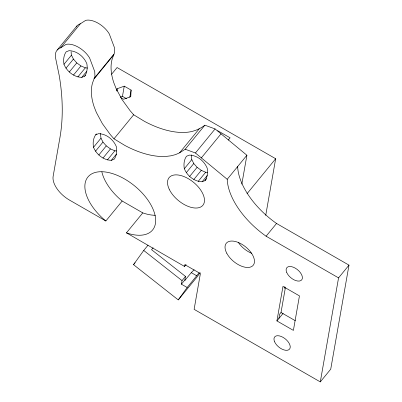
<?xml version="1.0" encoding="UTF-8"?>
<svg xmlns="http://www.w3.org/2000/svg" width="402" height="402" viewBox="0 0 402 402"><rect width="100%" height="100%" fill="white"/><g stroke="black" fill="none" stroke-linecap="round" stroke-linejoin="round"><path stroke-width="0.6" d="M116.962 91.148L117.082 88.767L124.253 86.154L131.097 90.088L130.766 96.636L123.595 99.249L120.962 97.736M116.766 90.566L117.082 88.767M120.258 97.158L122.464 96.354L124.253 86.154M129.831 97.289L131.097 90.088M199.025 272.918L187.171 287.5L181.413 284.189L182.041 280.631L185.483 276.425L151.559 249.692L153.132 247.768M155.368 215.306A41.808 22.693 39.3 0 1 143.368 213.1L142.795 212.884L126.459 232.843L184.528 266.451L184.845 264.657L200.392 273.596L194.116 309.344L320.299 381.9L330.73 369.157L348.991 265.134L276.536 223.472A63.993 34.733 39.3 0 1 237.647 166.554L237.431 167.785M181.413 284.189L184.86 279.983L185.483 276.425M241.828 184.141L246.898 155.252L215.095 128.936L204.874 125.188C199.357 129.439 192.704 132.022 185.729 132.374A73.802 40.054 39.3 0 1 174.945 131.921A73.998 40.165 39.3 0 1 144.504 121.374L133.665 114.776L130.087 110.676L122.042 99.575L116.042 88.4L113.892 82.923A73.928 40.125 39.3 0 1 112.269 58.762L114.65 52.411L114.434 47.597L109.289 33.914A18.12 9.834 39.3 0 0 85.696 20.351L80.355 23.773A23.487 12.748 39.3 0 0 76.199 26.914M265.717 215.407L275.666 158.735L117.077 67.546L111.56 74.28M276.913 320.917L282.968 286.41L299.45 295.887L293.395 330.394L276.913 320.917L283.114 313.344M278.882 318.515L279.641 314.173L281.018 312.49L285.34 287.892M284.46 286.716L284.179 288.345L285.209 287.083M320.299 381.9L338.559 277.877L348.991 265.134M204.874 125.188L185.191 149.232L179.382 152.951L175.378 154.654L170.92 155.815L166.046 156.423A73.802 40.054 39.3 0 1 155.257 155.966A73.998 40.165 39.3 0 1 124.821 145.418L113.977 138.821L110.404 134.72L102.359 123.62L96.359 112.444L94.209 106.967A73.928 40.125 39.3 0 1 92.586 82.807L94.967 76.455L94.746 71.641L89.606 57.963A18.12 9.834 39.3 0 0 66.013 44.396L60.672 47.818A23.487 12.748 39.3 0 0 55.697 58.561L59.189 75.43A370.187 200.925 39.3 0 1 59.988 137.298L53.134 176.342A22.2 12.05 39.3 0 0 69.506 200.095L105.847 220.989L122.183 201.03L142.795 212.884M200.156 272.606L196.864 277.184L178.262 299.907L133.524 264.662L143.73 250.451L148.036 245.19M178.262 299.907L187.171 287.5M57.19 50.044L76.872 25.999M60.672 47.818L80.355 23.773M85.445 75.244L84.661 76.209L81.787 77.35C73.938 77.214 66.898 71.405 63.973 64.315L71.455 55.18A41.597 22.577 39.3 0 1 71.129 51.697M65.958 68.245L73.435 59.109L71.455 55.18M69.29 72.028L76.772 62.888L73.435 59.109M73.471 75.084L80.953 65.948L85.34 67.817L87.586 68.044M77.857 76.953L85.34 67.817M81.787 77.35L86.51 71.576M94.008 78.531L113.696 54.481M94.224 78.752L113.937 54.657M95.696 134.811L98.57 133.67C106.419 133.801 113.464 139.615 116.384 146.705A41.582 22.572 39.3 0 1 114.188 159.197L111.319 160.333C103.47 160.202 96.425 154.388 93.505 147.303A41.597 22.577 39.3 0 1 95.696 134.811L96.485 133.851M93.505 147.303L100.987 138.162A41.597 22.577 39.3 0 1 100.681 133.404M95.485 151.232L102.967 142.092L100.987 138.162M98.822 155.011L106.304 145.876L102.967 142.092M113.977 138.821L133.665 114.776M103.002 158.071L110.48 148.936L114.871 150.8L116.555 150.971M107.389 159.941L114.871 150.8M111.319 160.333L116.439 154.082M179.588 152.82L199.271 128.776M185.191 149.232L195.412 152.981L215.095 128.936M206.573 178.709L205 180.629L202.126 181.769C194.282 181.639 187.237 175.825 184.312 168.739L191.794 159.599A41.582 22.572 39.3 0 1 191.488 154.84M186.297 172.669L193.774 163.529L191.794 159.599M201.347 157.891L221.03 133.846M189.628 176.448L197.111 167.312L193.774 163.529M193.809 179.508L201.291 170.368L205.678 172.237L207.362 172.408M228.235 140.082L230.08 137.826L217.643 130.675M198.196 181.377L205.678 172.237M133.524 264.662L135.107 262.727M202.126 181.769L207.246 175.518M338.559 277.877L266.104 236.215A63.993 34.733 39.3 0 1 227.215 179.297L246.898 155.252M184.528 266.451L186.076 264.556M247.019 193.729L275.666 158.735M185.061 280.194L191.272 272.651L194.161 269.732M266.104 236.215L276.536 223.472M126.459 232.843L127.027 233.054A41.808 22.693 39.3 0 0 151.222 205.417A41.808 22.693 39.3 0 0 94.37 172.724A41.808 22.693 39.3 0 0 105.314 220.567L105.847 220.989M122.464 96.354L126.675 98.776M281.018 312.49L295.375 320.746M191.272 272.651L196.749 275.797M184.86 279.983L185.141 280.144M76.772 62.888L80.953 65.948M197.111 167.312L201.291 170.368M106.304 145.876L110.48 148.936M122.183 201.03L121.65 200.608A41.808 22.693 39.3 0 1 101.852 171.89M143.73 250.451L182.041 280.631M195.412 152.981L227.215 179.297M205 180.629A41.597 22.577 39.3 0 0 207.191 168.142C204.271 161.051 197.226 155.237 189.377 155.107L186.508 156.247A41.582 22.572 39.3 0 0 184.312 168.739M84.661 76.209A41.582 22.572 39.3 0 0 86.852 63.717C83.933 56.627 76.888 50.818 69.038 50.682L66.169 51.823A41.597 22.577 39.3 0 0 63.973 64.315M251.788 253.371A17.392 9.437 39.3 0 1 238.311 242.381M226.713 253.149A17.392 9.437 39.3 0 0 252.195 266.219A17.392 9.437 39.3 0 0 240.351 243.411A17.392 9.437 39.3 0 0 226.713 253.149M169.192 189.171A21.829 11.849 39.3 0 0 201.065 206.824A21.829 11.849 39.3 0 0 187.734 178.357A21.829 11.849 39.3 0 0 169.192 189.171M274.606 341.816A9.618 5.221 39.3 0 0 288.611 349.866A9.618 5.221 39.3 0 0 283.093 337.378A9.618 5.221 39.3 0 0 274.606 341.816M286.762 272.581A9.618 5.221 39.3 0 0 300.766 280.631A9.618 5.221 39.3 0 0 295.249 268.144A9.618 5.221 39.3 0 0 286.762 272.581"/></g></svg>
